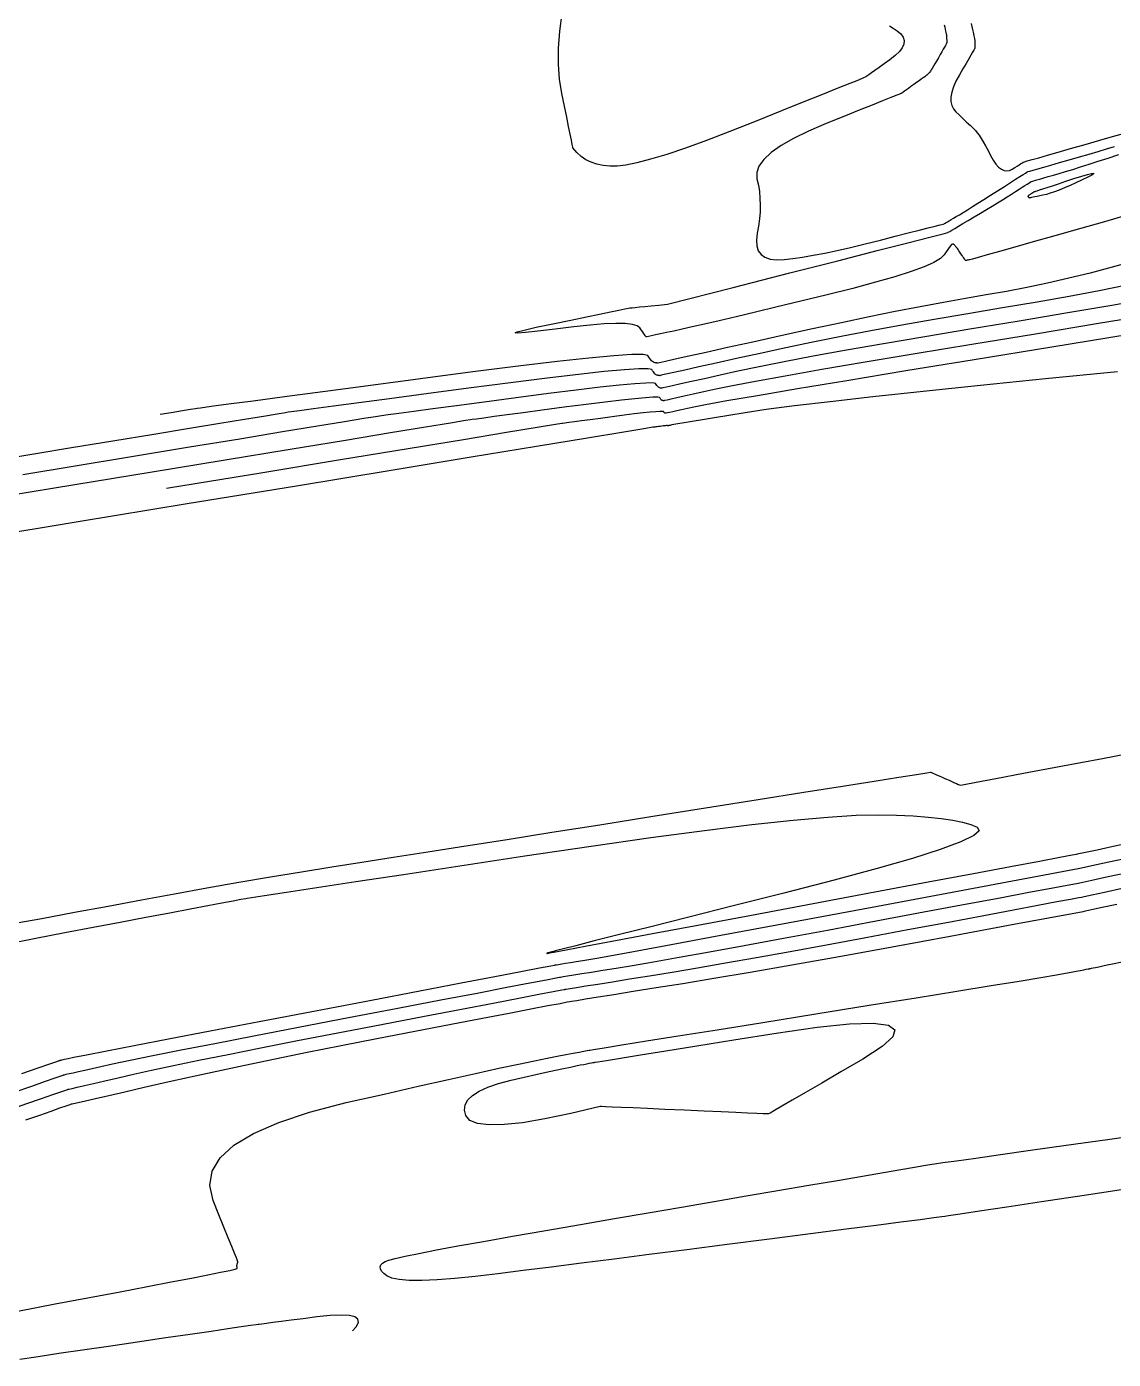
# Model space of a CAD drawing. Header units: metres. Extents: x 729358 to 732680, y 1423022 to 1426117.
# Drawn here: x 731027.3 to 731076.9, y 1425626.6 to 1425687.4 of the extents above; entities that cross this region are included whole.
import ezdxf

# ---------------------------------------------------------------- set-up
doc = ezdxf.new("R2010")
doc.units = ezdxf.units.M
doc.header["$MEASUREMENT"] = 0
doc.layers.add('CONTOUR', color=59, linetype='Continuous')
doc.layers.add('INDEX-CON', color=252, linetype='Continuous')

# ---------------------------------------------------------------- blocks, each defined once
blk = doc.blocks.new('ct 50 rai')
at = {"layer": 'CONTOUR'}
for points in [[(67.141, -91.568), (67.167, -91.674), (67.189, -91.769), (67.208, -91.851), (67.223, -91.921), (67.234, -91.979), (67.241, -92.025), (67.245, -92.059), (67.245, -92.081), (67.244, -92.097), (67.243, -92.114), (67.243, -92.132), (67.244, -92.15), (67.246, -92.168), (67.248, -92.188), (67.251, -92.208), (67.255, -92.229), (67.258, -92.25), (67.261, -92.27), (67.263, -92.29), (67.263, -92.309), (67.263, -92.328), (67.261, -92.346), (67.259, -92.364), (67.256, -92.381), (67.246, -92.407), (67.226, -92.45), (67.195, -92.51), (67.152, -92.588), (67.099, -92.683), (67.035, -92.795), (66.96, -92.925), (66.874, -93.073), (66.788, -93.22), (66.712, -93.348), (66.646, -93.459), (66.59, -93.552), (66.544, -93.627), (66.509, -93.684), (66.483, -93.722), (66.468, -93.743), (66.458, -93.755), (66.447, -93.767), (66.435, -93.779), (66.422, -93.792), (66.409, -93.805), (66.395, -93.819), (66.381, -93.833), (66.366, -93.847), (66.343, -93.866), (66.304, -93.896), (66.251, -93.937), (66.181, -93.988), (66.097, -94.049), (65.997, -94.121), (65.882, -94.203), (65.751, -94.296), (65.622, -94.388), (65.509, -94.468), (65.414, -94.535), (65.336, -94.591), (65.275, -94.634), (65.231, -94.665), (65.204, -94.683), (65.195, -94.69), (65.14, -94.712), (64.978, -94.777), (64.709, -94.885), (64.332, -95.036), (63.848, -95.231), (63.256, -95.468), (62.557, -95.749), (61.75, -96.073), (60.948, -96.415), (60.263, -96.749), (59.694, -97.076), (59.241, -97.395), (58.905, -97.707), (58.686, -98.011), (58.582, -98.308), (58.596, -98.597), (58.659, -98.886), (58.704, -99.181), (58.732, -99.482), (58.742, -99.79), (58.735, -100.103), (58.711, -100.423), (58.669, -100.749), (58.609, -101.082), (58.569, -101.394), (58.584, -101.659), (58.654, -101.878), (58.78, -102.051), (58.961, -102.177), (59.198, -102.257), (59.491, -102.289), (59.838, -102.276), (60.236, -102.23), (60.676, -102.165), (61.16, -102.082), (61.688, -101.981), (62.258, -101.861), (62.872, -101.723), (63.53, -101.566), (64.231, -101.391), (64.908, -101.218), (65.496, -101.067), (65.994, -100.94), (66.403, -100.835), (66.722, -100.754), (66.95, -100.695), (67.09, -100.658), (67.139, -100.645), (67.152, -100.638), (67.18, -100.622), (67.225, -100.596), (67.286, -100.56), (67.363, -100.514), (67.456, -100.459), (67.564, -100.394), (67.689, -100.319), (67.835, -100.231), (68.007, -100.126), (68.204, -100.004), (68.427, -99.865), (68.675, -99.709), (68.949, -99.537), (69.248, -99.347), (69.574, -99.14), (69.891, -98.939), (70.166, -98.764), (70.399, -98.616), (70.59, -98.494), (70.739, -98.4), (70.846, -98.332), (70.911, -98.291), (70.934, -98.276), (70.965, -98.267), (71.056, -98.241), (71.207, -98.197), (71.417, -98.137), (71.686, -98.06), (72.014, -97.966), (72.402, -97.854), (72.849, -97.726), (73.313, -97.593), (73.752, -97.465), (74.166, -97.343), (74.554, -97.227), (74.917, -97.116)], [(75.833, -144.655), (73.534, -145.002), (71.588, -145.295), (69.996, -145.536), (68.758, -145.723), (67.873, -145.856), (67.342, -145.936), (67.165, -145.963), (67.165, -145.963), (67.165, -145.963), (67.164, -145.963), (67.164, -145.963), (67.164, -145.963), (67.164, -145.963), (67.163, -145.963), (67.163, -145.963), (67.038, -145.979), (66.664, -146.027), (66.039, -146.108), (65.165, -146.22), (64.041, -146.364), (62.667, -146.541), (61.043, -146.75), (59.17, -146.99), (57.228, -147.24), (55.398, -147.475), (53.68, -147.695), (52.074, -147.901), (50.58, -148.092), (49.198, -148.269), (47.928, -148.432), (46.77, -148.579), (45.727, -148.704), (44.801, -148.796), (43.992, -148.856), (43.3, -148.883), (42.725, -148.879), (42.267, -148.842), (41.927, -148.773), (41.703, -148.671), (41.56, -148.557), (41.461, -148.45), (41.407, -148.349), (41.397, -148.256), (41.431, -148.169), (41.51, -148.09), (41.632, -148.017), (41.799, -147.951), (42.076, -147.875), (42.53, -147.773), (43.16, -147.644), (43.965, -147.488), (44.947, -147.305), (46.106, -147.096), (47.44, -146.86), (48.951, -146.598), (50.537, -146.324), (52.099, -146.055), (53.636, -145.79), (55.149, -145.53), (56.638, -145.274), (58.102, -145.023), (59.542, -144.776), (60.957, -144.534), (62.272, -144.309), (63.412, -144.114), (64.376, -143.949), (65.166, -143.814), (65.78, -143.709), (66.218, -143.634), (66.482, -143.589), (66.57, -143.573), (66.571, -143.573), (66.571, -143.573), (66.572, -143.573), (66.572, -143.573), (66.573, -143.573), (66.573, -143.573), (66.574, -143.573), (66.574, -143.573), (66.7, -143.555), (67.076, -143.502), (67.703, -143.413), (68.58, -143.29), (69.707, -143.131), (71.085, -142.936), (72.713, -142.706), (74.591, -142.441), (76.621, -142.154)]]:
    blk.add_lwpolyline(points, dxfattribs=at)
at = {"layer": 'CONTOUR', "flags": 128}
for points in [[(71.312, -99.155), (71.378, -99.136), (71.487, -99.101), (71.64, -99.052), (71.838, -98.988), (72.079, -98.91), (72.364, -98.816), (72.693, -98.708), (73.066, -98.586), (73.418, -98.473), (73.683, -98.394), (73.861, -98.35), (73.952, -98.34), (73.956, -98.364), (73.873, -98.422), (73.703, -98.515), (73.446, -98.642), (73.156, -98.779), (72.884, -98.901), (72.631, -99.01), (72.396, -99.105), (72.181, -99.186), (71.985, -99.253), (71.807, -99.305), (71.648, -99.344), (71.508, -99.373), (71.386, -99.399), (71.282, -99.421), (71.196, -99.439), (71.129, -99.453), (71.08, -99.463), (71.049, -99.469), (71.036, -99.471), (71.032, -99.471), (71.028, -99.469), (71.022, -99.465), (71.017, -99.459), (71.01, -99.452), (71.003, -99.443), (70.995, -99.433), (70.987, -99.421), (70.98, -99.408), (70.978, -99.395), (70.98, -99.381), (70.986, -99.367), (70.996, -99.353), (71.01, -99.339), (71.029, -99.324), (71.052, -99.31), (71.076, -99.295), (71.099, -99.282), (71.12, -99.268), (71.14, -99.256), (71.159, -99.244), (71.177, -99.233), (71.193, -99.223), (71.209, -99.214), (71.223, -99.205), (71.237, -99.196), (71.25, -99.188), (71.264, -99.181), (71.276, -99.174), (71.289, -99.167), (71.301, -99.161), (71.312, -99.155)], [(24.466, -141.091), (25.272, -140.809), (25.933, -140.577), (26.448, -140.397), (26.818, -140.267), (27.042, -140.189), (27.12, -140.162), (27.125, -140.161), (27.13, -140.159), (27.135, -140.158), (27.138, -140.157), (27.142, -140.156), (27.145, -140.156), (27.147, -140.155), (27.149, -140.154), (27.197, -140.143), (27.337, -140.111), (27.571, -140.058), (27.898, -139.983), (28.317, -139.886), (28.829, -139.769), (29.434, -139.63), (30.132, -139.47), (30.961, -139.285), (31.957, -139.072), (33.121, -138.83), (34.453, -138.559), (35.954, -138.259), (37.622, -137.931), (39.458, -137.575), (41.462, -137.19), (43.419, -136.815), (45.116, -136.49), (46.551, -136.216), (47.726, -135.991), (48.64, -135.816), (49.293, -135.691), (49.685, -135.616), (49.816, -135.591), (49.817, -135.591), (49.818, -135.591), (49.818, -135.591), (49.819, -135.591), (49.819, -135.591), (49.819, -135.591), (49.82, -135.591), (49.82, -135.59), (49.88, -135.581), (50.062, -135.552), (50.364, -135.503), (50.787, -135.436), (51.331, -135.348), (51.996, -135.242), (52.781, -135.116), (53.688, -134.971), (54.718, -134.803), (55.875, -134.607), (57.158, -134.385), (58.569, -134.135), (60.106, -133.858), (61.77, -133.555), (63.561, -133.224), (65.478, -132.866), (67.335, -132.518), (68.945, -132.216), (70.307, -131.96), (71.422, -131.751), (72.289, -131.589), (72.908, -131.473), (73.28, -131.403), (73.405, -131.38), (73.406, -131.379), (73.407, -131.379), (73.407, -131.379), (73.408, -131.379), (73.409, -131.379), (73.409, -131.379), (73.41, -131.379), (73.41, -131.379), (73.526, -131.354), (73.874, -131.279), (74.452, -131.155), (75.262, -130.98)], [(75.478, -103.454), (74.217, -103.709), (72.852, -103.966), (71.383, -104.227), (69.81, -104.49), (68.216, -104.755), (66.681, -105.018), (65.207, -105.279), (63.792, -105.539), (62.438, -105.798), (61.143, -106.055), (59.909, -106.311), (58.735, -106.565), (57.662, -106.803), (56.732, -107.009), (55.945, -107.184), (55.302, -107.326), (54.801, -107.437), (54.443, -107.517), (54.229, -107.564), (54.157, -107.58), (54.155, -107.58), (54.15, -107.579), (54.142, -107.578), (54.13, -107.576), (54.115, -107.574), (54.097, -107.571), (54.075, -107.567), (54.051, -107.563), (54.024, -107.556), (53.995, -107.541), (53.965, -107.519), (53.933, -107.49), (53.9, -107.455), (53.865, -107.412), (53.829, -107.362), (53.791, -107.305), (53.627, -107.265), (53.21, -107.267), (52.542, -107.311), (51.622, -107.397), (50.45, -107.524), (49.026, -107.693), (47.35, -107.904), (45.422, -108.156), (43.496, -108.413), (41.828, -108.635), (40.415, -108.823), (39.26, -108.977), (38.36, -109.097), (37.718, -109.182), (37.332, -109.234), (37.203, -109.251), (37.076, -109.272), (36.7, -109.334), (36.074, -109.437), (35.197, -109.581), (34.071, -109.766), (32.694, -109.993), (31.067, -110.261), (29.19, -110.57), (27.313, -110.879), (25.686, -111.147), (24.31, -111.373)], [(73.25, -130.073), (73.251, -130.073), (73.251, -130.073), (73.252, -130.073), (73.253, -130.073), (73.253, -130.072), (73.254, -130.072), (73.255, -130.072), (73.255, -130.072), (73.411, -130.039), (73.878, -129.938), (74.656, -129.771), (75.745, -129.537)], [(76.725, -104.784), (74.187, -105.206), (71.307, -105.679), (68.409, -106.154), (65.819, -106.583), (63.535, -106.966), (61.559, -107.304), (59.889, -107.596), (58.527, -107.842), (57.472, -108.042), (56.723, -108.197), (56.165, -108.321), (55.682, -108.428), (55.273, -108.519), (54.938, -108.593), (54.677, -108.651), (54.491, -108.692), (54.379, -108.717), (54.342, -108.725), (54.34, -108.725), (54.338, -108.725), (54.333, -108.724), (54.327, -108.723), (54.319, -108.722), (54.309, -108.72), (54.298, -108.719), (54.285, -108.717), (54.271, -108.713), (54.256, -108.705), (54.241, -108.694), (54.224, -108.679), (54.207, -108.66), (54.189, -108.638), (54.17, -108.612), (54.15, -108.582), (54.065, -108.561), (53.848, -108.563), (53.501, -108.585), (53.022, -108.63), (52.413, -108.696), (51.673, -108.784), (50.801, -108.894), (49.799, -109.025), (48.798, -109.158), (47.93, -109.274), (47.196, -109.371), (46.595, -109.451), (46.127, -109.514), (45.793, -109.558), (45.593, -109.585), (45.525, -109.594), (45.296, -109.632), (44.61, -109.745), (43.466, -109.933), (41.866, -110.196), (39.808, -110.535), (37.293, -110.949), (34.321, -111.439), (30.891, -112.003), (27.462, -112.568), (24.49, -113.057)], [(25.045, -139.434), (25.783, -139.176), (26.313, -138.99), (26.634, -138.878), (26.746, -138.84), (26.754, -138.838), (26.76, -138.836), (26.766, -138.834), (26.77, -138.833), (26.774, -138.832), (26.777, -138.831), (26.778, -138.831), (26.779, -138.831), (26.785, -138.829), (26.803, -138.825), (26.832, -138.819), (26.873, -138.809), (26.926, -138.797), (26.99, -138.782), (27.066, -138.765), (27.154, -138.745), (27.412, -138.692), (27.999, -138.577), (28.916, -138.399), (30.162, -138.159), (31.737, -137.856), (33.642, -137.49), (35.876, -137.062), (38.439, -136.572), (40.996, -136.082), (43.213, -135.658), (45.089, -135.299), (46.623, -135.006), (47.817, -134.777), (48.67, -134.614), (49.183, -134.516), (49.354, -134.483), (49.355, -134.483), (49.356, -134.483), (49.356, -134.483), (49.357, -134.483), (49.357, -134.483), (49.358, -134.482), (49.358, -134.482), (49.358, -134.482), (49.378, -134.479), (49.439, -134.469), (49.54, -134.453), (49.681, -134.431), (49.863, -134.402), (50.085, -134.366), (50.348, -134.324), (50.651, -134.275), (51.286, -134.164), (52.548, -133.935), (54.435, -133.587), (56.947, -133.121), (60.084, -132.537), (63.848, -131.834), (68.236, -131.013), (73.25, -130.073)], [(75.047, -107.407), (71.758, -107.731), (68.802, -108.029), (66.178, -108.302), (63.888, -108.548), (61.931, -108.768), (60.307, -108.962), (59.017, -109.13), (58.059, -109.272), (57.314, -109.394), (56.663, -109.501), (56.104, -109.593), (55.639, -109.67), (55.268, -109.732), (54.989, -109.779), (54.804, -109.812), (54.711, -109.829), (54.669, -109.839), (54.632, -109.847), (54.6, -109.854), (54.574, -109.86), (54.554, -109.864), (54.539, -109.867), (54.53, -109.869), (54.527, -109.87), (54.526, -109.87), (54.525, -109.87), (54.524, -109.87), (54.524, -109.87), (54.523, -109.87), (54.522, -109.87), (54.521, -109.87), (54.52, -109.87), (54.519, -109.869), (54.517, -109.869), (54.516, -109.868), (54.515, -109.867), (54.514, -109.865), (54.512, -109.864), (54.511, -109.862), (54.509, -109.859), (54.503, -109.858), (54.486, -109.858), (54.46, -109.86), (54.423, -109.863), (54.376, -109.868), (54.319, -109.875), (54.253, -109.883), (54.176, -109.893), (54.099, -109.904), (54.033, -109.912), (53.976, -109.92), (53.93, -109.926), (53.894, -109.931), (53.869, -109.934), (53.853, -109.936), (53.848, -109.937), (53.516, -109.992), (52.52, -110.156), (50.859, -110.429), (48.534, -110.812), (45.545, -111.304), (41.892, -111.905), (37.574, -112.616), (32.592, -113.436), (27.61, -114.257), (23.293, -114.967)], [(24.467, -132.618), (25.947, -132.352), (27.45, -132.075), (28.976, -131.788), (30.503, -131.502), (32.007, -131.225), (33.489, -130.959), (34.948, -130.703), (36.384, -130.458), (37.798, -130.223), (39.189, -129.998), (40.558, -129.783), (41.991, -129.561), (43.574, -129.314), (45.309, -129.043), (47.194, -128.746), (49.231, -128.424), (51.418, -128.078), (53.756, -127.706), (56.246, -127.31), (58.65, -126.926), (60.735, -126.594), (62.499, -126.313), (63.943, -126.083), (65.067, -125.905), (65.871, -125.778), (66.354, -125.702), (66.518, -125.677), (66.532, -125.682), (66.566, -125.697), (66.621, -125.72), (66.696, -125.753), (66.792, -125.796), (66.908, -125.847), (67.045, -125.908), (67.203, -125.978), (67.361, -126.047), (67.497, -126.108), (67.613, -126.159), (67.707, -126.201), (67.781, -126.234), (67.833, -126.257), (67.865, -126.271), (67.875, -126.276), (68.056, -126.241), (68.597, -126.139), (69.499, -125.969), (70.762, -125.73), (72.386, -125.423), (74.37, -125.048), (76.715, -124.605)], [(51.445, -140.94), (50.097, -141.263), (48.916, -141.509), (47.899, -141.677), (47.049, -141.767), (46.364, -141.78), (45.845, -141.715), (45.492, -141.572), (45.304, -141.351), (45.244, -141.099), (45.275, -140.861), (45.397, -140.638), (45.61, -140.43), (45.914, -140.236), (46.309, -140.057), (46.794, -139.893), (47.37, -139.743), (47.964, -139.607), (48.5, -139.485), (48.98, -139.377), (49.404, -139.283), (49.77, -139.202), (50.08, -139.136), (50.334, -139.083), (50.53, -139.044), (50.688, -139.014), (50.825, -138.987), (50.94, -138.965), (51.035, -138.947), (51.109, -138.933), (51.161, -138.923), (51.193, -138.917), (51.204, -138.915), (51.204, -138.915), (51.204, -138.915), (51.204, -138.915), (51.204, -138.915), (51.204, -138.915), (51.205, -138.915), (51.205, -138.915), (51.205, -138.915), (51.335, -138.894), (51.723, -138.832), (52.369, -138.728), (53.273, -138.583), (54.435, -138.397), (55.856, -138.17), (57.535, -137.901), (59.472, -137.591), (61.341, -137.32), (62.818, -137.168), (63.903, -137.136), (64.594, -137.224), (64.893, -137.432), (64.799, -137.759), (64.312, -138.206), (63.432, -138.773), (62.424, -139.36), (61.549, -139.869), (60.809, -140.3), (60.204, -140.652), (59.733, -140.926), (59.396, -141.122), (59.194, -141.24), (59.126, -141.279), (59.065, -141.276), (58.885, -141.268), (58.585, -141.255), (58.165, -141.237), (57.624, -141.213), (56.965, -141.184), (56.185, -141.149), (55.285, -141.109), (54.385, -141.069), (53.605, -141.035), (52.946, -141.006), (52.406, -140.982), (51.985, -140.963), (51.685, -140.95), (51.505, -140.942), (51.445, -140.94)]]:
    blk.add_lwpolyline(points, dxfattribs=at)
at = {"layer": 'INDEX-CON'}
for points in [[(68.369, -91.507), (68.419, -91.721), (68.461, -91.907), (68.495, -92.066), (68.521, -92.197), (68.538, -92.302), (68.546, -92.378), (68.547, -92.428), (68.543, -92.461), (68.54, -92.491), (68.538, -92.518), (68.536, -92.541), (68.535, -92.56), (68.535, -92.575), (68.535, -92.587), (68.536, -92.595), (68.537, -92.601), (68.537, -92.607), (68.538, -92.612), (68.538, -92.618), (68.538, -92.623), (68.538, -92.629), (68.537, -92.634), (68.536, -92.639), (68.524, -92.662), (68.49, -92.722), (68.435, -92.818), (68.358, -92.951), (68.26, -93.121), (68.139, -93.327), (67.997, -93.569), (67.834, -93.849), (67.679, -94.135), (67.563, -94.401), (67.485, -94.645), (67.445, -94.867), (67.445, -95.068), (67.483, -95.248), (67.559, -95.406), (67.674, -95.543), (67.805, -95.666), (67.927, -95.781), (68.041, -95.888), (68.147, -95.988), (68.246, -96.081), (68.336, -96.166), (68.418, -96.243), (68.492, -96.313), (68.565, -96.39), (68.645, -96.489), (68.731, -96.608), (68.824, -96.749), (68.923, -96.911), (69.029, -97.095), (69.141, -97.3), (69.259, -97.526), (69.381, -97.743), (69.504, -97.921), (69.627, -98.059), (69.75, -98.157), (69.874, -98.215), (69.999, -98.234), (70.125, -98.213), (70.251, -98.153), (70.369, -98.078), (70.471, -98.012), (70.558, -97.957), (70.629, -97.912), (70.685, -97.877), (70.724, -97.852), (70.748, -97.837), (70.756, -97.832), (70.8, -97.819), (70.932, -97.781), (71.152, -97.718), (71.461, -97.63), (71.857, -97.516), (72.341, -97.377), (72.914, -97.213), (73.574, -97.024), (74.238, -96.834), (74.82, -96.667), (75.321, -96.523)], [(24.852, -150.278), (26.563, -149.953), (28.123, -149.658), (29.531, -149.391), (30.78, -149.153), (31.863, -148.945), (32.779, -148.768), (33.53, -148.621), (34.113, -148.505), (34.531, -148.419), (34.782, -148.363), (34.867, -148.337), (34.868, -148.327), (34.869, -148.316), (34.869, -148.305), (34.868, -148.294), (34.866, -148.283), (34.864, -148.271), (34.862, -148.26), (34.859, -148.248), (34.856, -148.236), (34.854, -148.222), (34.854, -148.207), (34.855, -148.191), (34.858, -148.174), (34.862, -148.155), (34.867, -148.135), (34.874, -148.114), (34.881, -148.094), (34.887, -148.077), (34.892, -148.062), (34.896, -148.05), (34.9, -148.04), (34.902, -148.033), (34.903, -148.029), (34.904, -148.028), (34.886, -147.984), (34.833, -147.852), (34.745, -147.633), (34.62, -147.326), (34.461, -146.932), (34.266, -146.449), (34.035, -145.88), (33.769, -145.222), (33.616, -144.539), (33.723, -143.892), (34.092, -143.28), (34.721, -142.705), (35.612, -142.166), (36.764, -141.662), (38.176, -141.195), (39.85, -140.763), (41.572, -140.369), (43.129, -140.016), (44.522, -139.702), (45.75, -139.429), (46.814, -139.195), (47.714, -139.002), (48.448, -138.848), (49.019, -138.735), (49.477, -138.647), (49.873, -138.571), (50.209, -138.507), (50.484, -138.454), (50.697, -138.414), (50.85, -138.384), (50.942, -138.367), (50.972, -138.361), (50.973, -138.361), (50.973, -138.361), (50.973, -138.361), (50.973, -138.361), (50.973, -138.361), (50.974, -138.361), (50.974, -138.361), (50.974, -138.361), (51.136, -138.335), (51.619, -138.257), (52.424, -138.128), (53.552, -137.948), (55.001, -137.716), (56.772, -137.432), (58.865, -137.097), (61.28, -136.71), (63.712, -136.32), (65.857, -135.975), (67.714, -135.675), (69.283, -135.421), (70.564, -135.211), (71.558, -135.047), (72.264, -134.928), (72.682, -134.854), (72.94, -134.806), (73.163, -134.764), (73.353, -134.728), (73.508, -134.699), (73.629, -134.676), (73.717, -134.66), (73.77, -134.65), (73.789, -134.646), (73.791, -134.646), (73.793, -134.646), (73.795, -134.645), (73.796, -134.645), (73.797, -134.645), (73.798, -134.645), (73.798, -134.645), (73.798, -134.645), (73.814, -134.641), (73.862, -134.631), (73.943, -134.614), (74.055, -134.59), (74.199, -134.559), (74.375, -134.521), (74.583, -134.476), (74.824, -134.424), (75.26, -134.331)], [(73.477, -132.034), (73.479, -132.033), (73.481, -132.033), (73.483, -132.033), (73.484, -132.032), (73.486, -132.032), (73.487, -132.032), (73.487, -132.032), (73.488, -132.032), (73.584, -132.011), (73.871, -131.949), (74.35, -131.846), (75.021, -131.702)], [(75.813, -102.348), (74.803, -102.631), (73.808, -102.894), (72.829, -103.136), (71.864, -103.357), (70.915, -103.558), (69.981, -103.737), (69.062, -103.896), (68.119, -104.055), (67.112, -104.235), (66.042, -104.436), (64.909, -104.657), (63.712, -104.899), (62.452, -105.162), (61.128, -105.445), (59.741, -105.749), (58.41, -106.044), (57.257, -106.3), (56.282, -106.516), (55.484, -106.693), (54.863, -106.831), (54.419, -106.929), (54.153, -106.988), (54.064, -107.008), (54.062, -107.007), (54.056, -107.006), (54.046, -107.005), (54.032, -107.002), (54.013, -107), (53.991, -106.996), (53.964, -106.992), (53.934, -106.987), (53.9, -106.977), (53.865, -106.959), (53.827, -106.932), (53.788, -106.896), (53.747, -106.852), (53.704, -106.799), (53.659, -106.737), (53.612, -106.666), (53.408, -106.617), (52.891, -106.62), (52.063, -106.674), (50.921, -106.78), (49.468, -106.938), (47.702, -107.148), (45.624, -107.409), (43.233, -107.722), (40.846, -108.04), (38.776, -108.316), (37.025, -108.549), (35.592, -108.74), (34.477, -108.888), (33.68, -108.994), (33.202, -109.058), (33.041, -109.079), (32.966, -109.092), (32.745, -109.128), (32.377, -109.189), (31.863, -109.273), (31.35, -109.358)], [(24.685, -140.287), (25.489, -140.006), (26.116, -139.786), (26.565, -139.629), (26.838, -139.534), (26.933, -139.501), (26.939, -139.499), (26.945, -139.498), (26.95, -139.496), (26.954, -139.495), (26.958, -139.494), (26.961, -139.494), (26.963, -139.493), (26.964, -139.493), (26.991, -139.486), (27.07, -139.468), (27.202, -139.438), (27.385, -139.396), (27.621, -139.342), (27.91, -139.276), (28.25, -139.198), (28.643, -139.108), (29.186, -138.989), (29.978, -138.824), (31.018, -138.614), (32.308, -138.359), (33.845, -138.058), (35.632, -137.711), (37.667, -137.318), (39.95, -136.881), (42.208, -136.449), (44.164, -136.074), (45.82, -135.758), (47.175, -135.498), (48.229, -135.297), (48.982, -135.153), (49.434, -135.066), (49.585, -135.037), (49.586, -135.037), (49.587, -135.037), (49.587, -135.037), (49.588, -135.037), (49.588, -135.037), (49.588, -135.037), (49.589, -135.036), (49.589, -135.036), (49.629, -135.03), (49.75, -135.011), (49.952, -134.978), (50.234, -134.933), (50.597, -134.875), (51.04, -134.804), (51.564, -134.72), (52.169, -134.623), (52.919, -134.499), (53.878, -134.334), (55.047, -134.126), (56.426, -133.878), (58.015, -133.588), (59.813, -133.256), (61.82, -132.883), (64.037, -132.468), (66.214, -132.06), (68.101, -131.706), (69.698, -131.407), (71.004, -131.162), (72.021, -130.971), (72.747, -130.835), (73.183, -130.754), (73.328, -130.726), (73.329, -130.726), (73.329, -130.726), (73.33, -130.726), (73.331, -130.726), (73.331, -130.726), (73.332, -130.726), (73.332, -130.725), (73.333, -130.725), (73.469, -130.696), (73.876, -130.609), (74.554, -130.463), (75.504, -130.259)], [(76.569, -104.06), (74.788, -104.375), (72.785, -104.717), (70.558, -105.085), (68.312, -105.454), (66.25, -105.8), (64.371, -106.123), (62.675, -106.422), (61.164, -106.697), (59.835, -106.949), (58.69, -107.177), (57.729, -107.381), (56.914, -107.562), (56.207, -107.719), (55.609, -107.851), (55.12, -107.96), (54.739, -108.044), (54.467, -108.104), (54.304, -108.14), (54.249, -108.153), (54.248, -108.152), (54.244, -108.152), (54.237, -108.151), (54.228, -108.149), (54.217, -108.148), (54.203, -108.146), (54.187, -108.143), (54.168, -108.14), (54.147, -108.134), (54.126, -108.123), (54.103, -108.106), (54.079, -108.085), (54.053, -108.057), (54.027, -108.025), (53.999, -107.987), (53.971, -107.943), (53.846, -107.913), (53.529, -107.915), (53.021, -107.948), (52.322, -108.013), (51.431, -108.11), (50.349, -108.239), (49.075, -108.399), (47.61, -108.591), (46.147, -108.785), (44.879, -108.954), (43.806, -109.097), (42.927, -109.214), (42.244, -109.305), (41.756, -109.37), (41.462, -109.409), (41.364, -109.422), (41.186, -109.452), (40.655, -109.539), (39.77, -109.685), (38.531, -109.889), (36.939, -110.151), (34.993, -110.471), (32.694, -110.85), (30.041, -111.287), (27.387, -111.723), (25.088, -112.102)], [(48.997, -133.953), (49.026, -133.948), (49.05, -133.943), (49.072, -133.939), (49.089, -133.936), (49.103, -133.933), (49.113, -133.931), (49.12, -133.93), (49.123, -133.929), (49.124, -133.929), (49.125, -133.929), (49.126, -133.929), (49.127, -133.928), (49.128, -133.928), (49.13, -133.928), (49.131, -133.928), (49.132, -133.928), (49.321, -133.892), (49.886, -133.786), (50.825, -133.61), (52.141, -133.364), (53.831, -133.047), (55.897, -132.659), (58.339, -132.201), (61.156, -131.673), (63.973, -131.145), (66.414, -130.687), (68.48, -130.3), (70.17, -129.983), (71.484, -129.736), (72.423, -129.56), (72.987, -129.455), (73.175, -129.419), (73.175, -129.419), (73.175, -129.419), (73.175, -129.419), (73.175, -129.419), (73.176, -129.419), (73.176, -129.419), (73.177, -129.419), (73.178, -129.419), (73.283, -129.396), (73.597, -129.329), (74.119, -129.216), (74.851, -129.059), (75.791, -128.857)], [(75.588, -105.696), (72.055, -106.273), (68.506, -106.853), (65.387, -107.365), (62.7, -107.81), (60.442, -108.186), (58.615, -108.495), (57.219, -108.735), (56.253, -108.908), (55.717, -109.013), (55.417, -109.08), (55.157, -109.137), (54.936, -109.186), (54.756, -109.226), (54.616, -109.257), (54.515, -109.28), (54.455, -109.293), (54.434, -109.297), (54.433, -109.297), (54.431, -109.297), (54.429, -109.297), (54.425, -109.297), (54.421, -109.296), (54.416, -109.295), (54.409, -109.294), (54.402, -109.293), (54.395, -109.291), (54.387, -109.287), (54.378, -109.281), (54.37, -109.273), (54.36, -109.263), (54.351, -109.251), (54.34, -109.237), (54.33, -109.221), (54.284, -109.21), (54.167, -109.21), (53.98, -109.223), (53.723, -109.246), (53.395, -109.282), (52.996, -109.329), (52.527, -109.388), (51.987, -109.459), (51.448, -109.531), (50.981, -109.593), (50.586, -109.646), (50.263, -109.689), (50.011, -109.722), (49.831, -109.746), (49.723, -109.761), (49.687, -109.765), (49.406, -109.812), (48.565, -109.95), (47.163, -110.181), (45.2, -110.504), (42.676, -110.92), (39.592, -111.427), (35.947, -112.027), (31.742, -112.72), (31.647, -112.735)], [(25.227, -141.551), (25.859, -141.33), (26.377, -141.149), (26.78, -141.007), (27.07, -140.906), (27.245, -140.845), (27.307, -140.823), (27.311, -140.822), (27.315, -140.821), (27.319, -140.82), (27.322, -140.819), (27.326, -140.818), (27.328, -140.818), (27.331, -140.817), (27.333, -140.816), (27.402, -140.8), (27.605, -140.754), (27.941, -140.677), (28.41, -140.569), (29.013, -140.431), (29.749, -140.262), (30.619, -140.063), (31.622, -139.833), (32.735, -139.582), (33.936, -139.319), (35.224, -139.045), (36.599, -138.759), (38.062, -138.461), (39.612, -138.152), (41.249, -137.831), (42.973, -137.499), (44.631, -137.181), (46.067, -136.907), (47.283, -136.674), (48.278, -136.484), (49.052, -136.336), (49.605, -136.23), (49.937, -136.166), (50.048, -136.145), (50.048, -136.145), (50.049, -136.145), (50.049, -136.145), (50.05, -136.145), (50.05, -136.145), (50.05, -136.145), (50.05, -136.145), (50.051, -136.144), (50.131, -136.132), (50.373, -136.093), (50.776, -136.028), (51.34, -135.938), (52.065, -135.822), (52.951, -135.68), (53.998, -135.512), (55.206, -135.319), (56.619, -135.087), (58.281, -134.804), (60.192, -134.47), (62.351, -134.085), (64.76, -133.649), (67.417, -133.161), (70.323, -132.623), (73.477, -132.034)], [(24.297, -133.529), (25.679, -133.261), (27.01, -133.004), (28.292, -132.758), (29.523, -132.523), (30.704, -132.299), (31.788, -132.094), (32.728, -131.916), (33.523, -131.766), (34.174, -131.643), (34.68, -131.547), (35.042, -131.479), (35.259, -131.438), (35.332, -131.424), (35.53, -131.394), (36.124, -131.304), (37.114, -131.154), (38.5, -130.944), (40.281, -130.674), (42.458, -130.343), (45.03, -129.953), (47.999, -129.503), (51.021, -129.054), (53.757, -128.666), (56.205, -128.339), (58.366, -128.073), (60.24, -127.869), (61.827, -127.727), (63.127, -127.646), (64.14, -127.626), (64.971, -127.644), (65.726, -127.677), (66.405, -127.726), (67.007, -127.789), (67.533, -127.867), (67.982, -127.961), (68.356, -128.069), (68.652, -128.192), (68.741, -128.354), (68.489, -128.576), (67.896, -128.86), (66.963, -129.206), (65.689, -129.613), (64.075, -130.081), (62.12, -130.61), (59.824, -131.201), (57.505, -131.786), (55.481, -132.296), (53.75, -132.733), (52.314, -133.095), (51.171, -133.384), (50.323, -133.599), (49.768, -133.74), (49.508, -133.806), (49.402, -133.834), (49.31, -133.859), (49.232, -133.879), (49.168, -133.896), (49.118, -133.909), (49.082, -133.919), (49.06, -133.925), (49.052, -133.927), (49.051, -133.927), (49.048, -133.929), (49.043, -133.931), (49.037, -133.934), (49.03, -133.938), (49.02, -133.942), (49.009, -133.947), (48.997, -133.953)], [(40.131, -151.178), (40.304, -150.991), (40.402, -150.8), (40.383, -150.651), (40.245, -150.544), (39.989, -150.481), (39.614, -150.459), (39.121, -150.481), (38.51, -150.545), (37.882, -150.626), (37.337, -150.695), (36.876, -150.754), (36.499, -150.802), (36.205, -150.84), (35.996, -150.867), (35.87, -150.883), (35.828, -150.888), (35.741, -150.901), (35.483, -150.938), (35.052, -151.001), (34.45, -151.089), (33.675, -151.203), (32.728, -151.341), (31.609, -151.504), (30.318, -151.693), (29.002, -151.886), (27.807, -152.06), (26.734, -152.218), (25.782, -152.358), (24.951, -152.48)]]:
    blk.add_lwpolyline(points, dxfattribs=at)
at = {"layer": 'INDEX-CON', "flags": 128}
for points in [[(50.194, -97.185), (50.186, -97.146), (50.163, -97.029), (50.123, -96.834), (50.068, -96.561), (49.997, -96.211), (49.911, -95.783), (49.808, -95.277), (49.69, -94.693), (49.589, -94.048), (49.54, -93.36), (49.542, -92.629), (49.595, -91.854), (49.699, -91.036)], [(64.648, -91.609), (64.81, -91.72), (64.994, -91.846), (65.159, -91.983), (65.265, -92.128), (65.312, -92.281), (65.3, -92.442), (65.229, -92.611), (65.099, -92.788), (64.909, -92.973), (64.661, -93.167), (64.4, -93.352), (64.174, -93.512), (63.982, -93.648), (63.825, -93.759), (63.702, -93.846), (63.614, -93.908), (63.56, -93.946), (63.541, -93.959), (63.462, -93.991), (63.227, -94.085), (62.837, -94.242), (62.291, -94.461), (61.589, -94.743), (60.733, -95.087), (59.721, -95.493), (58.553, -95.962), (57.364, -96.432), (56.288, -96.841), (55.326, -97.189), (54.477, -97.477), (53.74, -97.704), (53.117, -97.87), (52.607, -97.976), (52.21, -98.021), (51.881, -98.021), (51.574, -97.991), (51.289, -97.931), (51.026, -97.841), (50.785, -97.722), (50.566, -97.573), (50.369, -97.393), (50.194, -97.185)], [(54.515, -104.317), (57.503, -103.554), (60.093, -102.893), (62.287, -102.332), (64.083, -101.873), (65.483, -101.514), (66.485, -101.257), (67.091, -101.101), (67.3, -101.047), (67.327, -101.032), (67.391, -100.995), (67.489, -100.938), (67.623, -100.858), (67.793, -100.758), (67.997, -100.636), (68.238, -100.492), (68.513, -100.328), (68.799, -100.156), (69.07, -99.992), (69.327, -99.837), (69.569, -99.689), (69.797, -99.549), (70.009, -99.417), (70.208, -99.293), (70.391, -99.177), (70.557, -99.072), (70.701, -98.98), (70.823, -98.903), (70.924, -98.839), (71.003, -98.789), (71.061, -98.752), (71.097, -98.73), (71.112, -98.721), (71.131, -98.715), (71.181, -98.7), (71.261, -98.677), (71.373, -98.644), (71.514, -98.604), (71.687, -98.554), (71.89, -98.496), (72.124, -98.428), (72.389, -98.351), (72.685, -98.263), (73.011, -98.163), (73.368, -98.051), (73.756, -97.928), (74.175, -97.793), (74.625, -97.647), (75.106, -97.49)], [(75.432, -100.276), (74.452, -100.554), (73.323, -100.875), (72.191, -101.197), (71.204, -101.477), (70.361, -101.716), (69.662, -101.913), (69.108, -102.068), (68.698, -102.183), (68.432, -102.255), (68.311, -102.286), (68.266, -102.296), (68.226, -102.304), (68.192, -102.311), (68.165, -102.317), (68.143, -102.322), (68.128, -102.325), (68.119, -102.327), (68.116, -102.327), (68.112, -102.323), (68.103, -102.308), (68.086, -102.284), (68.063, -102.25), (68.034, -102.206), (67.998, -102.152), (67.956, -102.089), (67.907, -102.016), (67.858, -101.943), (67.815, -101.88), (67.779, -101.826), (67.748, -101.782), (67.724, -101.748), (67.705, -101.723), (67.693, -101.708), (67.688, -101.703), (67.684, -101.701), (67.677, -101.695), (67.668, -101.686), (67.656, -101.673), (67.642, -101.656), (67.626, -101.636), (67.606, -101.613), (67.585, -101.586), (67.558, -101.568), (67.523, -101.573), (67.479, -101.6), (67.428, -101.65), (67.368, -101.722), (67.3, -101.816), (67.224, -101.933), (67.14, -102.071), (66.979, -102.231), (66.674, -102.41), (66.223, -102.608), (65.627, -102.826), (64.887, -103.063), (64.002, -103.319), (62.972, -103.594), (61.796, -103.888), (60.601, -104.179), (59.512, -104.442), (58.527, -104.679), (57.648, -104.889), (56.874, -105.071), (56.205, -105.227), (55.641, -105.356), (55.183, -105.458), (54.802, -105.541), (54.471, -105.612), (54.191, -105.673), (53.96, -105.722), (53.78, -105.761), (53.649, -105.788), (53.569, -105.804), (53.539, -105.808), (53.53, -105.801), (53.513, -105.781), (53.489, -105.748), (53.457, -105.702), (53.417, -105.643), (53.37, -105.571), (53.315, -105.486), (53.253, -105.389), (53.134, -105.299), (52.911, -105.237), (52.585, -105.202), (52.153, -105.196), (51.618, -105.218), (50.979, -105.268), (50.235, -105.346), (49.387, -105.452), (48.598, -105.553), (48.03, -105.616), (47.684, -105.643), (47.56, -105.631), (47.657, -105.583), (47.976, -105.496), (48.517, -105.373), (49.279, -105.212), (50.098, -105.043), (50.808, -104.897), (51.41, -104.773), (51.903, -104.671), (52.287, -104.592), (52.562, -104.535), (52.729, -104.501), (52.788, -104.489), (52.818, -104.485), (52.902, -104.476), (53.038, -104.463), (53.228, -104.444), (53.47, -104.42), (53.765, -104.391), (54.114, -104.356), (54.515, -104.317)]]:
    blk.add_lwpolyline(points, dxfattribs=at)

msp = doc.modelspace()

# ---------------------------------------------------------------- block references
msp.add_blockref('ct 50 rai', (731002.018, 1425779.034, 78))

doc.saveas('drawing.dxf')
